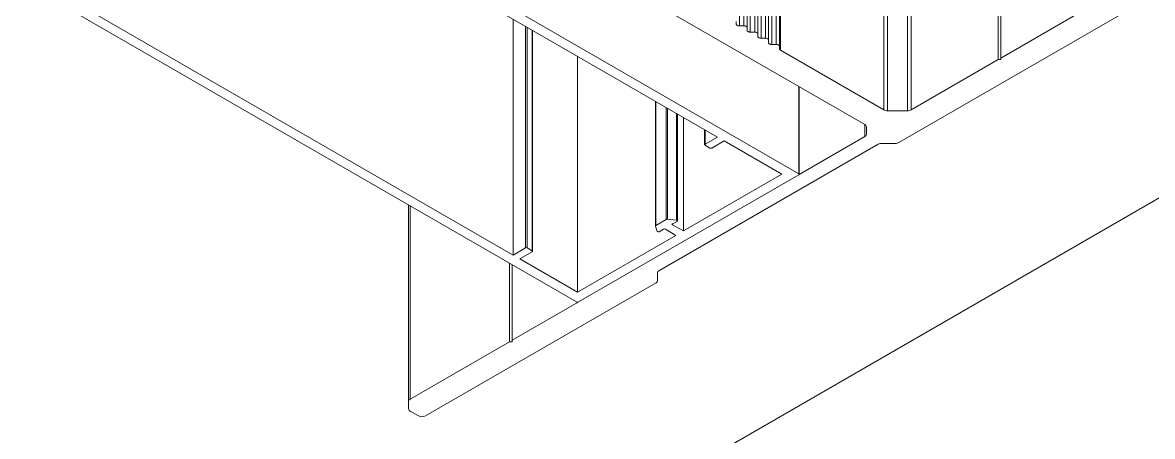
# Model space of a CAD drawing. Header units: millimetres. Extents: x 39 to 459, y 26 to 647.
# Drawn here: x 59.029 to 62.624, y 87.017 to 88.334 of the extents above; entities that cross this region are included whole.
import ezdxf

# ---------------------------------------------------------------- set-up
doc = ezdxf.new("R2010")
doc.units = ezdxf.units.MM

msp = doc.modelspace()

# ---------------------------------------------------------------- linework, layer by layer
at = {"color": 7, "linetype": 'Continuous', "lineweight": 15}
for p, q in [((46.4404, 78.4239), (91.6952, 104.5425)), ((61.3587, 89.6105), (61.3587, 88.3038)), ((61.3687, 89.6047), (61.3687, 88.2981)), ((61.3787, 89.5906), (61.3787, 88.284)), ((61.393, 89.5906), (61.393, 88.284)), ((61.403, 89.5849), (61.403, 88.2782)), ((61.413, 89.5708), (61.413, 88.2642)), ((61.4274, 89.5708), (61.4274, 88.2642)), ((61.4374, 89.5651), (61.4374, 88.2584)), ((61.4403, 89.5527), (61.4403, 88.2461)), ((61.7696, 89.3626), (61.7696, 88.056)), ((61.7809, 89.3599), (61.7809, 88.0533)), ((61.8448, 89.3599), (61.8448, 88.0533)), ((61.8561, 89.3626), (61.8561, 88.056)), ((59.7368, 88.87), (61.4989, 87.853)), ((59.7905, 88.8063), (61.2401, 87.9697)), ((62.1339, 88.7798), (62.1339, 88.2163)), ((62.1424, 88.7847), (62.1424, 88.2212)), ((61.3443, 88.601), (61.3443, 88.3038)), ((61.7092, 88.0092), (60.6928, 88.5958)), ((61.31, 88.5684), (61.31, 88.3237)), ((61.3243, 88.5745), (61.3243, 88.3237)), ((61.3343, 88.5799), (61.3343, 88.3179)), ((60.7918, 87.4449), (59.0297, 88.4619)), ((60.5896, 87.5942), (59.14, 88.4308)), ((62.1424, 88.2212), (62.4587, 88.4038)), ((61.8176, 87.9521), (62.5511, 88.3755)), ((60.5896, 88.3451), (60.5896, 87.5942)), ((61.3, 88.3377), (61.3, 88.3294)), ((61.31, 88.3237), (61.3243, 88.3237)), ((61.3343, 88.3179), (61.3343, 88.3096)), ((60.6516, 87.6065), (60.6516, 88.3094)), ((61.3443, 88.3038), (61.3587, 88.3038)), ((61.3687, 88.2981), (61.3687, 88.2898)), ((61.3787, 88.284), (61.393, 88.284)), ((61.403, 88.2782), (61.403, 88.27)), ((61.413, 88.2642), (61.4274, 88.2642)), ((61.4374, 88.2584), (61.4374, 88.2501)), ((61.7696, 88.056), (61.4403, 88.2461)), ((60.7946, 88.2268), (60.7946, 87.4759)), ((61.8561, 88.056), (62.1339, 88.2163)), ((62.1424, 88.2163), (62.1339, 88.2163)), ((62.1424, 88.2163), (62.1424, 88.2212)), ((61.5001, 87.8513), (61.5001, 88.1299)), ((61.0425, 88.0837), (61.0425, 87.6865)), ((61.1126, 87.7028), (61.1126, 88.0433)), ((61.1324, 88.0318), (61.1324, 87.6708)), ((61.7809, 88.0533), (61.8448, 88.0533)), ((61.1993, 87.9932), (61.1993, 87.9452)), ((61.7139, 87.9777), (61.7139, 88.0027)), ((61.2401, 87.9697), (61.2005, 87.9468)), ((61.2217, 87.9346), (61.2613, 87.9574)), ((61.2613, 87.9574), (61.4452, 87.8513)), ((61.4996, 87.8502), (61.7092, 87.9712)), ((61.0539, 87.544), (61.7516, 87.9467)), ((61.2005, 87.9436), (61.2161, 87.9346)), ((61.8062, 87.9494), (61.7629, 87.9494)), ((61.4989, 87.8497), (60.7975, 87.4449)), ((61.4452, 87.8513), (61.1324, 87.6708)), ((60.2572, 87.7534), (60.2572, 87.1294)), ((61.0773, 87.7076), (61.0437, 87.6882)), ((61.1094, 87.7051), (61.0809, 87.7082)), ((61.0969, 87.6933), (61.1113, 87.7011)), ((61.0426, 87.6861), (61.0481, 87.6697)), ((61.0549, 87.6686), (61.0684, 87.6769)), ((61.0743, 87.6769), (61.1074, 87.6564)), ((61.1324, 87.6708), (61.0969, 87.69)), ((61.1074, 87.6564), (60.7946, 87.4759)), ((60.6292, 87.6171), (60.5896, 87.5942)), ((60.6108, 87.582), (60.6504, 87.6048)), ((60.6504, 87.6081), (60.6348, 87.6171)), ((60.5783, 87.5681), (60.5783, 87.3185)), ((60.5867, 87.5632), (60.5867, 87.3234)), ((60.7946, 87.4759), (60.6108, 87.582)), ((61.0492, 87.5125), (61.0492, 87.5375)), ((61.0445, 87.506), (60.311, 87.0826)), ((60.7966, 87.4445), (60.5867, 87.3234)), ((60.5783, 87.3185), (60.2619, 87.1359)), ((60.5867, 87.3185), (60.5783, 87.3185)), ((60.5867, 87.3185), (60.5867, 87.3234)), ((60.2572, 87.1294), (60.2572, 87.1044)), ((60.2619, 87.0979), (60.2883, 87.0826))]:
    msp.add_line(p, q, dxfattribs=at)
at = {"color": 8, "linetype": 'Continuous', "lineweight": 15}
for p, q in [((60.6292, 88.3223), (60.6292, 87.6171)), ((60.6348, 88.319), (60.6348, 87.6171)), ((60.6504, 88.31), (60.6504, 87.6081)), ((61.4989, 88.1306), (61.4989, 87.853)), ((61.0437, 88.0831), (61.0437, 87.6882)), ((61.0773, 88.0636), (61.0773, 87.7076)), ((61.0809, 88.0616), (61.0809, 87.7082)), ((61.1094, 88.0452), (61.1094, 87.7051)), ((61.2005, 87.9925), (61.2005, 87.9468)), ((61.7092, 88.0092), (61.7092, 87.9712)), ((60.2619, 87.7507), (60.2619, 87.1359)), ((61.0969, 87.6933), (61.0969, 87.69))]:
    msp.add_line(p, q, dxfattribs=at)
at = {"color": 7, "linetype": 'Continuous', "lineweight": 15, "flags": 128}
for points in [[(61.3, 88.3294), (61.3002, 88.3283), (61.3007, 88.3272), (61.3017, 88.3262), (61.3029, 88.3253), (61.3044, 88.3246), (61.3062, 88.3241), (61.308, 88.3238), (61.31, 88.3237)], [(61.3243, 88.3237), (61.3263, 88.3235), (61.3282, 88.3232), (61.3299, 88.3227), (61.3314, 88.322), (61.3326, 88.3211), (61.3336, 88.3201), (61.3341, 88.319), (61.3343, 88.3179)], [(61.3343, 88.3096), (61.3345, 88.3085), (61.3351, 88.3074), (61.336, 88.3064), (61.3373, 88.3055), (61.3388, 88.3048), (61.3405, 88.3043), (61.3424, 88.3039), (61.3443, 88.3038)], [(61.3587, 88.3038), (61.3606, 88.3037), (61.3625, 88.3034), (61.3642, 88.3029), (61.3657, 88.3021), (61.367, 88.3013), (61.3679, 88.3003), (61.3685, 88.2992), (61.3687, 88.2981)], [(61.3687, 88.2898), (61.3689, 88.2887), (61.3694, 88.2876), (61.3704, 88.2866), (61.3716, 88.2857), (61.3731, 88.285), (61.3748, 88.2845), (61.3767, 88.2841), (61.3787, 88.284)], [(61.393, 88.284), (61.395, 88.2839), (61.3968, 88.2836), (61.3986, 88.283), (61.4001, 88.2823), (61.4013, 88.2815), (61.4023, 88.2805), (61.4028, 88.2794), (61.403, 88.2782)], [(61.403, 88.27), (61.4032, 88.2688), (61.4038, 88.2678), (61.4047, 88.2668), (61.4059, 88.2659), (61.4075, 88.2652), (61.4092, 88.2646), (61.4111, 88.2643), (61.413, 88.2642)], [(61.4274, 88.2642), (61.4293, 88.2641), (61.4312, 88.2638), (61.4329, 88.2632), (61.4344, 88.2625), (61.4357, 88.2616), (61.4366, 88.2606), (61.4372, 88.2596), (61.4374, 88.2584)], [(61.1113, 87.7011), (61.112, 87.7016), (61.1124, 87.7022), (61.1126, 87.7028), (61.1124, 87.7034), (61.112, 87.704), (61.1113, 87.7045), (61.1104, 87.7048), (61.1094, 87.7051)], [(61.0969, 87.69), (61.0963, 87.6903), (61.0959, 87.6907), (61.0957, 87.6912), (61.0956, 87.6916), (61.0957, 87.6921), (61.0959, 87.6926), (61.0963, 87.693), (61.0969, 87.6933)]]:
    msp.add_lwpolyline(points, dxfattribs=at)
at = {"color": 7, "linetype": 'Continuous', "lineweight": 15}
for centre, radius, start, end in [((61.4424, 88.2506), 0.00502, 185.6614, 245.6564), ((61.7805, 88.0764), 0.0231, 241.9703, 271.1407), ((61.8453, 88.0764), 0.0231, 268.8494, 298.033), ((61.7059, 88.0019), 0.00805, 5.7054, 65.6266), ((61.7059, 87.9785), 0.00804, 294.3564, 354.3254), ((61.8067, 87.9725), 0.0231, 268.8459, 298.0365), ((61.2011, 87.9452), 0.00175, 110.7674, 249.2326), ((61.2189, 87.9401), 0.00616, 242.6385, 297.3615), ((61.7625, 87.9263), 0.0231, 88.8657, 118.0299), ((61.4983, 87.8513), 0.00175, 290.7962, 69.2334), ((61.0801, 87.7022), 0.00607, 82.4991, 117.4888), ((61.0443, 87.6865), 0.00181, 111.66, 192.5543), ((61.0521, 87.6728), 0.00512, 217.9001, 303.3057), ((61.0713, 87.6716), 0.00609, 61.2521, 118.7288), ((60.632, 87.6116), 0.00615, 62.6166, 117.3834), ((60.6498, 87.6065), 0.00175, 290.8129, 69.1871), ((61.0572, 87.5367), 0.00805, 114.3848, 174.2637), ((61.0412, 87.5133), 0.00804, 294.3637, 354.3181), ((60.7946, 87.4503), 0.00615, 242.6163, 297.3738), ((60.2652, 87.1286), 0.00804, 114.3585, 174.3176), ((60.2652, 87.1052), 0.00804, 185.6968, 245.6352), ((60.2997, 87.1044), 0.0246, 242.6157, 297.3818)]:
    msp.add_arc(centre, radius, start, end, dxfattribs=at)

doc.saveas('drawing.dxf')
